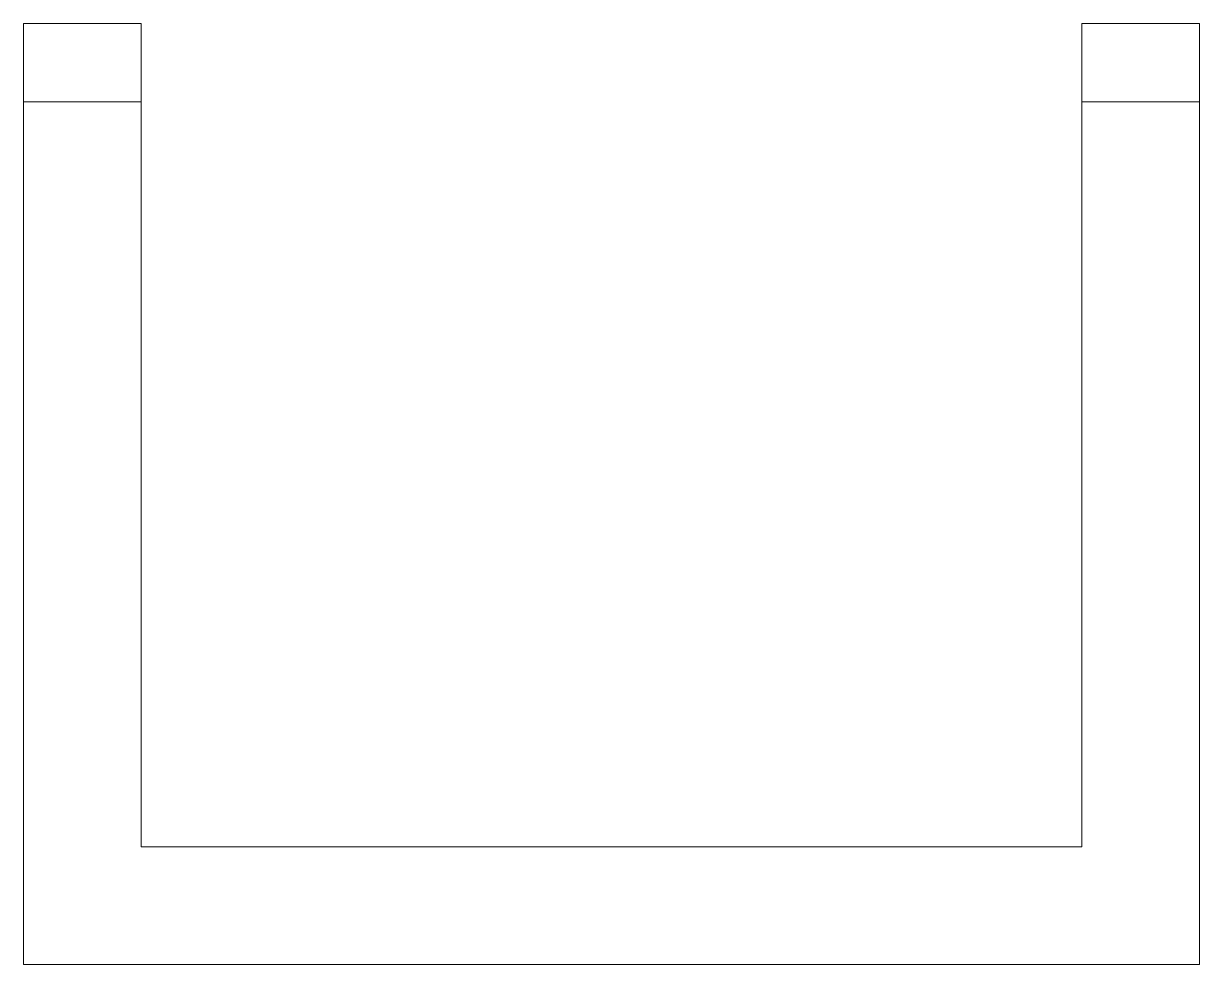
# Model space of a CAD drawing. Header units: millimetres. Extents: x 0 to 30, y -3 to 21.
import ezdxf

# ---------------------------------------------------------------- set-up
doc = ezdxf.new("R2010")
doc.units = ezdxf.units.MM

msp = doc.modelspace()

# ---------------------------------------------------------------- linework, layer by layer
at = {"color": 7, "linetype": 'Continuous', "lineweight": 15}
for p, q in [((0, -3), (0, 21)), ((0, 21), (3, 21)), ((3, 21), (3, 0)), ((27, 21), (27, 0)), ((27, 21), (30, 21)), ((30, -3), (30, 21)), ((3, 19), (0, 19)), ((30, 19), (27, 19)), ((27, 0), (3, 0)), ((30, -3), (0, -3))]:
    msp.add_line(p, q, dxfattribs=at)

doc.saveas('drawing.dxf')
